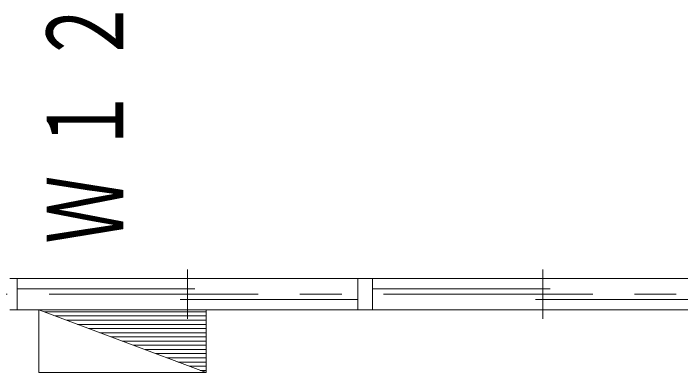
# Model space of a CAD drawing. Units: millimetres at full size, sheet at 1:200; details may follow other scales. Extents: x -55340 to 55340, y -38040 to 38040.
# Drawn here: x -25361 to -22170, y -10821 to -9104 of the extents above; entities that cross this region are included whole.
import ezdxf

# ---------------------------------------------------------------- set-up
doc = ezdxf.new("R2010")
doc.units = ezdxf.units.MM
doc.header["$LTSCALE"] = 200
doc.linetypes.add('CHAIN1', pattern=[8, 5, -1, 1, -1])
for name, color, linetype, lineweight in [('0-0_補助線', 4, 'Continuous', 9), ('0-1_通り芯', 3, 'Continuous', 18), ('0-2_躯体', 4, 'Continuous', 9), ('0-5_建具(ｻｯｼ)', 4, 'Continuous', 9)]:
    doc.layers.add(name, color=color, linetype=linetype, lineweight=lineweight)
doc.layers.add('2-3_外壁', color=2, linetype='Continuous')
doc.styles.add('ＭＳ ゴシック', font='')
doc.styles.get('ＭＳ ゴシック').set_extended_font_data('MS Gothic')

msp = doc.modelspace()

# ---------------------------------------------------------------- linework, layer by layer
at = {"layer": '0-0_補助線', "color": 3, "lineweight": 18}
for p, q in [((-24528.5, -10563.5), (-24528.5, -10327.8)), ((-22828.5, -10563.5), (-22828.5, -10327.8)), ((-25343.5, -10370.6), (-25378.5, -10370.6)), ((-25343.5, -10520.6), (-25343.5, -10370.6)), ((-23713.5, -10370.6), (-23643.5, -10370.6)), ((-23713.5, -10520.6), (-23713.5, -10370.6)), ((-25343.5, -10419.9), (-24493.5, -10419.9)), ((-23643.5, -10419.9), (-22793.5, -10419.9)), ((-24563.5, -10471.3), (-23713.5, -10471.3)), ((-22863.5, -10471.3), (-22013.5, -10471.3)), ((-25343.5, -10520.6), (-25378.5, -10520.6))]:
    msp.add_line(p, q, dxfattribs=at)
msp.add_lwpolyline([(-23713.5, -10520.6), (-23643.5, -10520.6), (-23643.5, -10370.6)], dxfattribs=at)
at = {"layer": '0-1_通り芯', "color": 4, "linetype": 'CHAIN1', "lineweight": 9}
msp.add_line((41409.7, -10445.6), (-45158.8, -10445.6), dxfattribs=at)
at = {"layer": '0-2_躯体', "color": 3, "lineweight": 18}
for p, q in [((-25238.9, -10820.7), (-25238.9, -10520.6)), ((-25238.8, -10520.8), (-24438.9, -10820.7)), ((-24438.9, -10530), (-25214.2, -10530)), ((-24438.9, -10820.7), (-24438.9, -10520.6)), ((-24438.9, -10550), (-25160.9, -10550)), ((-24438.9, -10570), (-25107.5, -10570)), ((-24438.9, -10590), (-25054.2, -10590)), ((-24438.9, -10610), (-25000.9, -10610)), ((-24438.9, -10630), (-24947.6, -10630)), ((-24438.9, -10650), (-24894.2, -10650)), ((-24438.9, -10670), (-24840.9, -10670)), ((-24438.9, -10690), (-24787.6, -10690)), ((-24438.9, -10710), (-24732, -10710)), ((-24438.9, -10730), (-24679.7, -10730)), ((-24438.9, -10750), (-24627.6, -10750)), ((-24438.9, -10770), (-24574.2, -10770)), ((-24438.9, -10790), (-24520.9, -10790)), ((-24438.9, -10810), (-24467.6, -10810)), ((-24438.9, -10820.7), (-25238.9, -10820.7))]:
    msp.add_line(p, q, dxfattribs=at)
at = {"layer": '0-5_建具(ｻｯｼ)'}
for p, q in [((-25343.5, -10370.6), (-22013.5, -10370.6)), ((-22013.5, -10520.6), (-25343.5, -10520.6))]:
    msp.add_line(p, q, dxfattribs=at)

# ---------------------------------------------------------------- texts
at = {"layer": '2-3_外壁', "insert": (-24834.9, -10204.3), "char_height": 366.6, "attachment_point": 7, "rotation": 90, "style": 'ＭＳ ゴシック'}
msp.add_mtext('\\T1.31;\\W0.65;Ｗ１２', dxfattribs=at)

doc.saveas('drawing.dxf')
